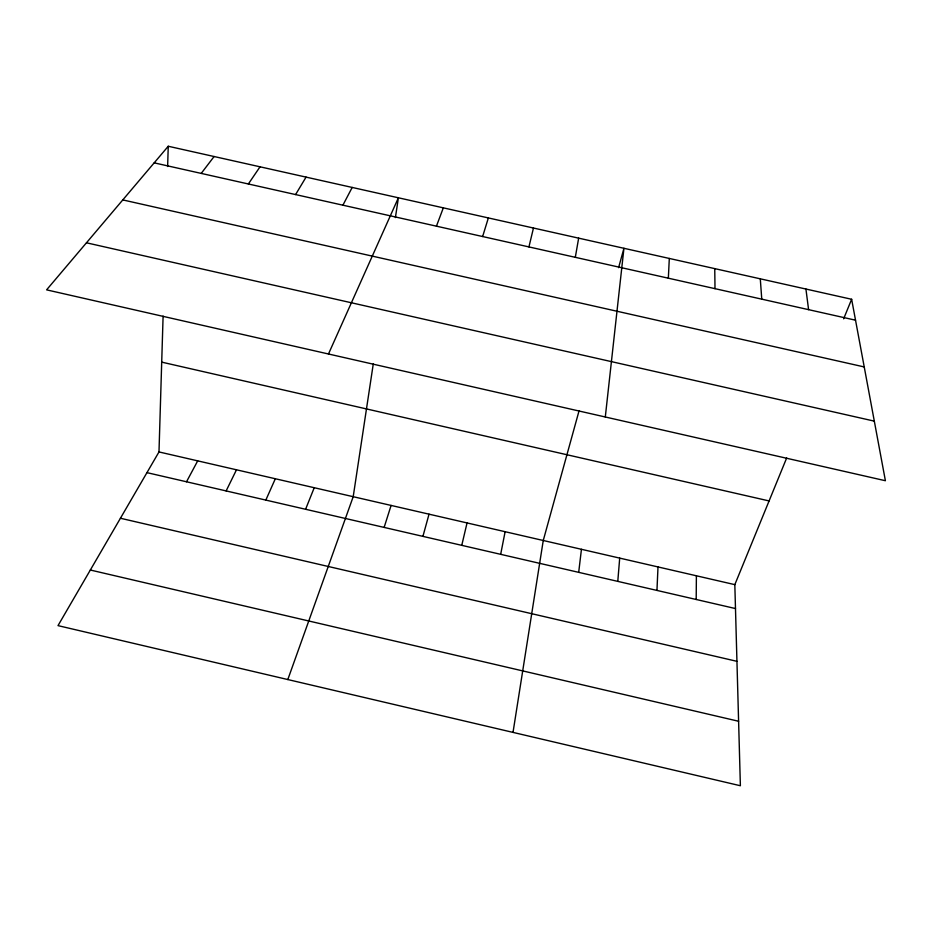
<?xml version="1.0" encoding="UTF-8"?>
<svg xmlns="http://www.w3.org/2000/svg" width="932" height="932" viewBox="0 0 932 932"><rect width="100%" height="100%" fill="white"/><g stroke="black" fill="none" stroke-linecap="round" stroke-linejoin="round"><path stroke-width="1.4" d="M696.192 599.486L696.39 575.79M786.666 457.996L734.824 584.644L740.381 785.746L58.005 625.628L158.988 451.938L163.1 316.099M167.632 166.49L168.249 146.254L851.638 299.277L885.4 480.726L46.6 289.852L168.249 146.254M656.955 590.422L658.004 566.947M668.349 278.202L669.304 258.455M617.788 581.382L619.698 558.117M605.299 416.988L623.939 248.296L618.592 267.659M578.69 572.353L581.44 549.298M373.278 363.923L353.205 496.698L287.813 679.544M395.401 217.587L398.395 197.794L328.472 353.997M513.019 732.389L543.251 540.502L579.075 410.756M575.312 257.325L578.655 238.149M500.67 554.33L505.121 531.706M461.759 545.348L467.048 522.934M528.933 246.922L533.465 228.037M422.918 536.366L429.035 514.173M482.636 236.53L488.356 217.937M384.135 527.419L391.091 505.435M436.432 226.173L443.329 207.848M305.591 509.268L314.235 487.716M843.635 318.826L851.638 299.277M265.83 500.088L275.324 478.757M226.138 490.919L236.483 469.798M342.906 205.191L352.191 187.437M186.517 481.774L197.701 460.862M295.584 194.567L306.069 177.115M248.355 183.977L260.04 166.805M201.23 173.399L214.104 156.518M154.188 162.855L855.529 320.189M122.791 199.914L864.232 366.94M86.466 242.798L874.309 421.136M161.702 362.129L769.086 500.938M158.988 451.938L734.824 584.644M146.953 472.64L735.488 608.561M120.438 518.25L736.944 661.324M90.334 570.023L738.598 721.263M805.924 289.036L808.592 309.657M760.291 278.819L761.759 299.149M714.751 268.626L715.007 288.664"/></g></svg>
